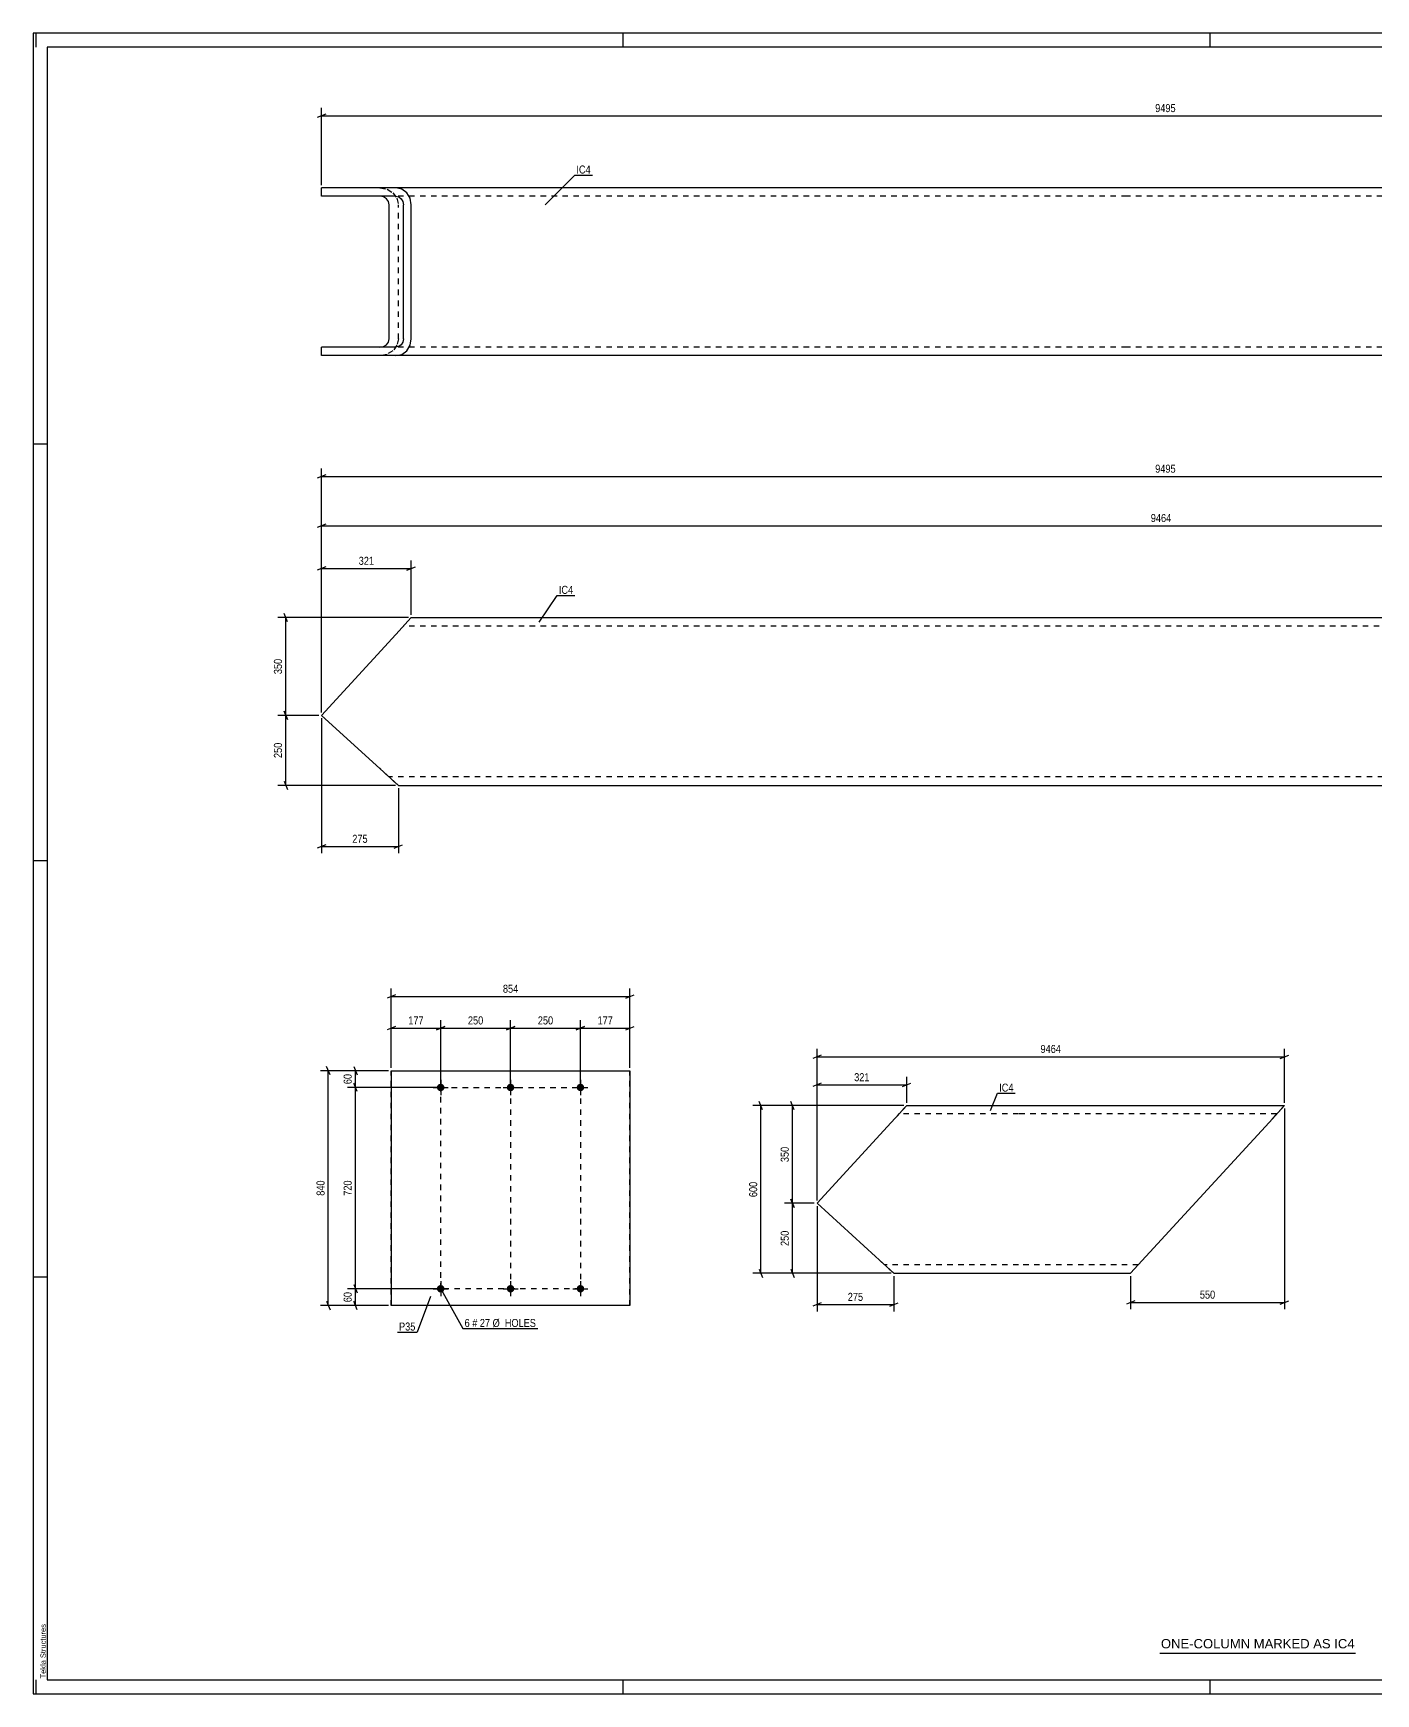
# Model space of a CAD drawing. Header units: millimetres. Extents: x 0 to 841, y 0 to 594.
# Drawn here: x 0 to 480, y 0 to 594 of the extents above; entities that cross this region are included whole.
import ezdxf

# ---------------------------------------------------------------- set-up
doc = ezdxf.new("R2010")
doc.units = ezdxf.units.MM
doc.linetypes.add('DXK_LINE_DOT2', pattern=[3.9198, 1.9599, -1.9599])
doc.styles.add('Arial', font='ARIAL.TTF', dxfattribs={"height": 0.2})
doc.styles.add('Arial Narrow', font='ARIALN.TTF', dxfattribs={"height": 0.2})

# ---------------------------------------------------------------- blocks, each defined once
blk = doc.blocks.new('Unknown-758715343-1131')
at = {"color": 5, "linetype": 'Continuous'}
for p, q in [((841, 594), (0, 594)), ((0, 594), (0, 0)), ((1, 589), (1, 594)), ((211, 589), (211, 594)), ((421, 589), (421, 594)), ((836, 589), (5, 589)), ((5, 589), (5, 5)), ((5, 447), (0, 447)), ((5, 298), (0, 298)), ((5, 149), (0, 149)), ((0, 0), (841, 0)), ((1, 0), (1, 5)), ((5, 5), (836, 5)), ((211, 0), (211, 5)), ((421, 0), (421, 5))]:
    blk.add_line(p, q, dxfattribs=at)
at = {"color": 174, "linetype": 'Continuous', "style": 'Arial'}
blk.add_text('Tekla Structures', height=1.9102, rotation=90, dxfattribs=at).set_placement((4.5, 5.5))
blk = doc.blocks.new('Part-758715343-1241 - 1222')
at = {"color": 2, "linetype": 'Continuous'}
for p, q in [((135.21, 384.95), (129.71, 378.95)), ((135.21, 384.95), (391.21, 384.95)), ((391.31, 384.95), (703.76, 384.95)), ((129.71, 378.95), (103.13, 349.99)), ((124.04, 330.95), (103.13, 349.99)), ((124.04, 330.95), (130.63, 324.95)), ((130.63, 324.95), (391.21, 324.95)), ((391.31, 324.95), (648.71, 324.95))]:
    blk.add_line(p, q, dxfattribs=at)
at = {"color": 7, "linetype": 'DXK_LINE_DOT2'}
for p, q in [((135.21, 384.95), (131.81, 381.25)), ((391.21, 381.95), (132.46, 381.95)), ((701.01, 381.95), (391.31, 381.95)), ((703.76, 384.95), (648.71, 324.95)), ((130.13, 325.41), (124.04, 330.95)), ((391.21, 327.95), (127.34, 327.95)), ((651.46, 327.95), (391.31, 327.95))]:
    blk.add_line(p, q, dxfattribs=at)
blk = doc.blocks.new('Part-758715343-1629 - 1622')
at = {"color": 2, "linetype": 'Continuous'}
for p, q in [((391.21, 538.66), (103.13, 538.66)), ((103.13, 535.66), (103.13, 538.66)), ((129.71, 535.66), (103.13, 535.66)), ((125.3, 535.43), (124.04, 535.66)), ((126.37, 534.78), (125.3, 535.43)), ((127.09, 533.81), (126.37, 534.78)), ((131.81, 538.2), (129.71, 538.66)), ((129.71, 535.66), (130.76, 535.43)), ((130.76, 535.43), (131.65, 534.78)), ((131.65, 534.78), (132.25, 533.81)), ((133.6, 536.9), (131.81, 538.2)), ((134.79, 534.96), (133.6, 536.9)), ((135.21, 532.66), (134.79, 534.96)), ((698.25, 538.66), (391.31, 538.66)), ((698.25, 538.66), (700.36, 538.2)), ((700.36, 538.2), (702.15, 536.9)), ((702.15, 536.9), (703.34, 534.96)), ((703.34, 534.96), (703.76, 532.66)), ((127.34, 532.66), (127.09, 533.81)), ((127.34, 484.66), (127.34, 532.66)), ((132.25, 533.81), (132.46, 532.66)), ((132.46, 484.66), (132.46, 532.66)), ((135.21, 484.66), (135.21, 532.66)), ((703.76, 484.66), (703.76, 532.66)), ((103.13, 478.66), (103.13, 481.66)), ((129.71, 481.66), (103.13, 481.66)), ((124.04, 481.66), (125.3, 481.89)), ((125.3, 481.89), (126.37, 482.54)), ((126.37, 482.54), (127.09, 483.51)), ((127.09, 483.51), (127.34, 484.66)), ((130.76, 481.89), (129.71, 481.66)), ((131.65, 482.54), (130.76, 481.89)), ((132.25, 483.51), (131.65, 482.54)), ((132.46, 484.66), (132.25, 483.51)), ((133.6, 480.42), (134.79, 482.36)), ((134.79, 482.36), (135.21, 484.66)), ((703.34, 482.36), (702.15, 480.42)), ((703.76, 484.66), (703.34, 482.36)), ((391.21, 478.66), (103.13, 478.66)), ((129.71, 478.66), (131.81, 479.12)), ((131.81, 479.12), (133.6, 480.42)), ((698.25, 478.66), (391.31, 478.66)), ((700.36, 479.12), (698.25, 478.66)), ((702.15, 480.42), (700.36, 479.12))]:
    blk.add_line(p, q, dxfattribs=at)
at = {"color": 7, "linetype": 'DXK_LINE_DOT2'}
for p, q in [((124.04, 538.66), (126.56, 538.2)), ((126.56, 538.2), (128.7, 536.9)), ((128.7, 536.9), (130.13, 534.96)), ((391.21, 535.66), (129.71, 535.66)), ((130.13, 534.96), (130.63, 532.66)), ((698.25, 535.66), (391.31, 535.66)), ((648.71, 532.66), (649.13, 534.96)), ((649.13, 534.96), (650.32, 536.9)), ((650.32, 536.9), (652.11, 538.2)), ((652.27, 534.78), (651.67, 533.81)), ((652.11, 538.2), (654.22, 538.66)), ((653.16, 535.43), (652.27, 534.78)), ((654.22, 535.66), (653.16, 535.43)), ((699.31, 535.43), (698.25, 535.66)), ((700.2, 534.78), (699.31, 535.43)), ((700.8, 533.81), (700.2, 534.78)), ((130.63, 484.66), (130.63, 532.66)), ((648.71, 484.66), (648.71, 532.66)), ((651.67, 533.81), (651.46, 532.66)), ((651.46, 484.66), (651.46, 532.66)), ((701.01, 532.66), (700.8, 533.81)), ((701.01, 484.66), (701.01, 532.66)), ((130.13, 482.36), (128.7, 480.42)), ((391.21, 481.66), (129.71, 481.66)), ((130.63, 484.66), (130.13, 482.36)), ((698.25, 481.66), (391.31, 481.66)), ((649.13, 482.36), (648.71, 484.66)), ((650.32, 480.42), (649.13, 482.36)), ((651.46, 484.66), (651.67, 483.51)), ((651.67, 483.51), (652.27, 482.54)), ((652.27, 482.54), (653.16, 481.89)), ((653.16, 481.89), (654.22, 481.66)), ((698.25, 481.66), (699.31, 481.89)), ((699.31, 481.89), (700.2, 482.54)), ((700.2, 482.54), (700.8, 483.51)), ((700.8, 483.51), (701.01, 484.66)), ((126.56, 479.12), (124.04, 478.66)), ((128.7, 480.42), (126.56, 479.12)), ((652.11, 479.12), (650.32, 480.42)), ((654.22, 478.66), (652.11, 479.12))]:
    blk.add_line(p, q, dxfattribs=at)
blk = doc.blocks.new('Bolt-758715343-1795 - 1761')
at = {"linetype": 'Continuous'}
for points in [[(145.76, 146.24, -1), (145.76, 143.54, -1)], [(170.76, 146.24, -1), (170.76, 143.54, -1)], [(195.76, 146.24, -1), (195.76, 143.54, -1)]]:
    blk.add_hatch(color=1, dxfattribs=at).paths.add_polyline_path(points)
at = {"color": 1, "linetype": 'Continuous'}
for p, q in [((143.06, 144.89), (148.46, 144.89)), ((145.76, 147.59), (145.76, 142.19)), ((168.06, 144.89), (173.46, 144.89)), ((170.76, 147.59), (170.76, 142.19)), ((193.06, 144.89), (198.46, 144.89)), ((195.76, 147.59), (195.76, 142.19))]:
    blk.add_line(p, q, dxfattribs=at)
blk = doc.blocks.new('Bolt-758715343-1800 - 1761')
at = {"linetype": 'Continuous'}
for points in [[(145.76, 218.24, -1), (145.76, 215.54, -1)], [(170.76, 218.24, -1), (170.76, 215.54, -1)], [(195.76, 218.24, -1), (195.76, 215.54, -1)]]:
    blk.add_hatch(color=1, dxfattribs=at).paths.add_polyline_path(points)
at = {"color": 1, "linetype": 'Continuous'}
for p, q in [((143.06, 216.89), (148.46, 216.89)), ((145.76, 219.59), (145.76, 214.19)), ((168.06, 216.89), (173.46, 216.89)), ((170.76, 219.59), (170.76, 214.19)), ((193.06, 216.89), (198.46, 216.89)), ((195.76, 219.59), (195.76, 214.19))]:
    blk.add_line(p, q, dxfattribs=at)
blk = doc.blocks.new('Part-758715343-1805 - 1761')
at = {"color": 2, "linetype": 'Continuous'}
for p, q in [((128.06, 222.89), (128.06, 138.89)), ((128.06, 222.89), (213.48, 222.89)), ((213.48, 222.89), (213.48, 138.89)), ((213.48, 138.89), (128.06, 138.89))]:
    blk.add_line(p, q, dxfattribs=at)
at = {"color": 7, "linetype": 'DXK_LINE_DOT2'}
for p, q in [((128.06, 138.89), (128.06, 222.89)), ((213.48, 138.89), (213.48, 222.89))]:
    blk.add_line(p, q, dxfattribs=at)
blk = doc.blocks.new('Part-758715343-1980 - 1974')
at = {"color": 2, "linetype": 'Continuous'}
for p, q in [((312.46, 210.4), (306.95, 204.4)), ((312.46, 210.4), (352.46, 210.4)), ((352.56, 210.4), (447.61, 210.4)), ((447.61, 210.4), (442.1, 204.4)), ((306.95, 204.4), (280.38, 175.44)), ((442.1, 204.4), (392.56, 150.4)), ((301.29, 156.4), (280.38, 175.44)), ((301.29, 156.4), (307.88, 150.4)), ((307.88, 150.4), (352.46, 150.4)), ((352.56, 150.4), (392.56, 150.4))]:
    blk.add_line(p, q, dxfattribs=at)
at = {"color": 7, "linetype": 'DXK_LINE_DOT2'}
for p, q in [((312.46, 210.4), (309.06, 206.7)), ((447.19, 209.94), (442.1, 204.4)), ((352.46, 207.4), (309.71, 207.4)), ((444.85, 207.4), (352.56, 207.4)), ((307.38, 150.86), (301.29, 156.4)), ((352.46, 153.4), (304.58, 153.4)), ((395.31, 153.4), (352.56, 153.4))]:
    blk.add_line(p, q, dxfattribs=at)
blk = doc.blocks.new('Rectangle-758715343-1916 - 1761')
at = {"color": 1, "linetype": 'DXK_LINE_DOT2'}
blk.add_lwpolyline([(145.76, 216.89), (195.76, 216.89), (195.76, 144.89), (145.76, 144.89), (145.76, 216.89)], close=True, dxfattribs=at)
blk = doc.blocks.new('Line-758715343-1902 - 1761')
at = {"color": 1, "linetype": 'DXK_LINE_DOT2'}
blk.add_line((170.76, 216.89), (170.76, 144.89), dxfattribs=at)
blk = doc.blocks.new('StraightDimension-758715343-1362 - 1222')
at = {"color": 7, "linetype": 'Continuous'}
for p, q in [((90.92, 383.45), (89.72, 386.45)), ((134.21, 384.95), (87.47, 384.95)), ((90.32, 349.99), (90.32, 384.95)), ((89.72, 351.49), (90.92, 348.49)), ((102.13, 349.99), (87.47, 349.99))]:
    blk.add_line(p, q, dxfattribs=at)
at = {"color": 0}
blk.add_wipeout([(89.57, 370.81), (85.37, 370.81), (85.37, 364.13), (89.57, 364.13)], dxfattribs=at)
at = {"color": 3, "style": 'Arial Narrow'}
blk.add_text('350', height=2.863, rotation=90.00021, dxfattribs=at).set_placement((88.97, 364.73))
blk = doc.blocks.new('StraightDimension-758715343-1326 - 1222')
at = {"color": 7, "linetype": 'Continuous'}
for p, q in [((103.13, 348.99), (103.13, 300.65)), ((130.63, 323.95), (130.63, 300.65)), ((104.63, 303.65), (101.63, 302.45)), ((103.13, 303.05), (130.63, 303.05)), ((129.13, 302.45), (132.13, 303.65))]:
    blk.add_line(p, q, dxfattribs=at)
at = {"color": 0}
blk.add_wipeout([(120.23, 303.8), (120.23, 308), (113.54, 308), (113.54, 303.8)], dxfattribs=at)
at = {"color": 3, "style": 'Arial Narrow'}
blk.add_text('275', height=2.863, dxfattribs=at).set_placement((114.14, 304.4))
blk = doc.blocks.new('StraightDimension-758715343-1385 - 1222')
at = {"color": 7, "linetype": 'Continuous'}
for p, q in [((90.92, 348.49), (89.72, 351.49)), ((102.13, 349.99), (87.47, 349.99)), ((90.32, 324.95), (90.32, 349.99)), ((129.63, 324.95), (87.47, 324.95)), ((89.72, 326.45), (90.92, 323.45))]:
    blk.add_line(p, q, dxfattribs=at)
at = {"color": 0}
blk.add_wipeout([(89.57, 340.81), (85.37, 340.81), (85.37, 334.13), (89.57, 334.13)], dxfattribs=at)
at = {"color": 3, "style": 'Arial Narrow'}
blk.add_text('250', height=2.863, rotation=90.00021, dxfattribs=at).set_placement((88.97, 334.73))
blk = doc.blocks.new('StraightDimension-758715343-1414 - 1222')
at = {"color": 7, "linetype": 'Continuous'}
for p, q in [((104.63, 436.05), (101.63, 434.85)), ((103.13, 350.99), (103.13, 438.3)), ((103.13, 435.45), (706.91, 435.45)), ((705.41, 434.85), (708.41, 436.05)), ((706.91, 385.69), (706.91, 438.3))]:
    blk.add_line(p, q, dxfattribs=at)
at = {"color": 0}
blk.add_wipeout([(409.28, 436.2), (409.28, 440.4), (400.76, 440.4), (400.76, 436.2)], dxfattribs=at)
at = {"color": 3, "style": 'Arial Narrow'}
blk.add_text('9495', height=2.863, dxfattribs=at).set_placement((401.36, 436.8))
blk = doc.blocks.new('StraightDimension-758715343-1499 - 1222')
at = {"color": 7, "linetype": 'Continuous'}
for p, q in [((104.63, 418.39), (101.63, 417.19)), ((103.13, 350.99), (103.13, 420.64)), ((103.13, 417.79), (703.76, 417.79)), ((702.26, 417.19), (705.26, 418.39)), ((703.76, 385.95), (703.76, 420.64))]:
    blk.add_line(p, q, dxfattribs=at)
at = {"color": 0}
blk.add_wipeout([(407.7, 418.54), (407.7, 422.74), (399.19, 422.74), (399.19, 418.54)], dxfattribs=at)
at = {"color": 3, "style": 'Arial Narrow'}
blk.add_text('9464', height=2.863, dxfattribs=at).set_placement((399.79, 419.14))
blk = doc.blocks.new('StraightDimension-758715343-1550 - 1222')
at = {"color": 7, "linetype": 'Continuous'}
for p, q in [((103.13, 350.99), (103.13, 405.35)), ((135.21, 385.95), (135.21, 405.35)), ((104.63, 403.1), (101.63, 401.9)), ((103.13, 402.5), (135.21, 402.5)), ((133.71, 401.9), (136.71, 403.1))]:
    blk.add_line(p, q, dxfattribs=at)
at = {"color": 0}
blk.add_wipeout([(122.52, 403.25), (122.52, 407.45), (115.83, 407.45), (115.83, 403.25)], dxfattribs=at)
at = {"color": 3, "style": 'Arial Narrow'}
blk.add_text('321', height=2.863, dxfattribs=at).set_placement((116.43, 403.85))
blk = doc.blocks.new('StraightDimension-758715343-1634 - 1622')
at = {"color": 7, "linetype": 'Continuous'}
for p, q in [((104.63, 565.04), (101.63, 563.84)), ((103.13, 539.66), (103.13, 567.29)), ((103.13, 564.44), (706.91, 564.44)), ((705.41, 563.84), (708.41, 565.04)), ((706.91, 551.43), (706.91, 567.29))]:
    blk.add_line(p, q, dxfattribs=at)
at = {"color": 0}
blk.add_wipeout([(409.28, 565.19), (409.28, 569.39), (400.76, 569.39), (400.76, 565.19)], dxfattribs=at)
at = {"color": 3, "style": 'Arial Narrow'}
blk.add_text('9495', height=2.863, dxfattribs=at).set_placement((401.36, 565.79))
blk = doc.blocks.new('StraightDimension-758715343-1807 - 1761')
at = {"color": 7, "linetype": 'Continuous'}
for p, q in [((129.56, 250.02), (126.56, 248.82)), ((128.06, 223.89), (128.06, 252.27)), ((211.98, 248.82), (214.98, 250.02)), ((213.48, 223.89), (213.48, 252.27)), ((128.06, 249.42), (213.48, 249.42))]:
    blk.add_line(p, q, dxfattribs=at)
at = {"color": 0}
blk.add_wipeout([(174.11, 250.17), (174.11, 254.37), (167.43, 254.37), (167.43, 250.17)], dxfattribs=at)
at = {"color": 3, "style": 'Arial Narrow'}
blk.add_text('854', height=2.863, dxfattribs=at).set_placement((168.03, 250.77))
blk = doc.blocks.new('StraightDimension-758715343-1835 - 1761')
at = {"color": 7, "linetype": 'Continuous'}
for p, q in [((197.26, 238.69), (194.26, 237.49)), ((195.76, 217.89), (195.76, 240.94)), ((195.76, 238.09), (213.48, 238.09)), ((211.98, 237.49), (214.98, 238.69)), ((213.48, 223.89), (213.48, 240.94))]:
    blk.add_line(p, q, dxfattribs=at)
at = {"color": 0}
blk.add_wipeout([(207.96, 238.84), (207.96, 243.04), (201.28, 243.04), (201.28, 238.84)], dxfattribs=at)
at = {"color": 3, "style": 'Arial Narrow'}
blk.add_text('177', height=2.863, dxfattribs=at).set_placement((201.88, 239.44))
blk = doc.blocks.new('StraightDimension-758715343-1818 - 1761')
at = {"color": 7, "linetype": 'Continuous'}
for p, q in [((129.56, 238.69), (126.56, 237.49)), ((128.06, 223.89), (128.06, 240.94)), ((128.06, 238.09), (145.76, 238.09)), ((144.26, 237.49), (147.26, 238.69)), ((145.76, 217.89), (145.76, 240.94))]:
    blk.add_line(p, q, dxfattribs=at)
at = {"color": 0}
blk.add_wipeout([(140.25, 238.84), (140.25, 243.04), (133.57, 243.04), (133.57, 238.84)], dxfattribs=at)
at = {"color": 3, "style": 'Arial Narrow'}
blk.add_text('177', height=2.863, dxfattribs=at).set_placement((134.17, 239.44))
blk = doc.blocks.new('StraightDimension-758715343-1849 - 1761')
at = {"color": 7, "linetype": 'Continuous'}
for p, q in [((127.06, 222.89), (102.72, 222.89)), ((106.17, 221.39), (104.97, 224.39)), ((105.57, 138.89), (105.57, 222.89)), ((127.06, 138.89), (102.72, 138.89)), ((104.97, 140.39), (106.17, 137.39))]:
    blk.add_line(p, q, dxfattribs=at)
at = {"color": 0}
blk.add_wipeout([(104.82, 184.23), (100.62, 184.23), (100.62, 177.55), (104.82, 177.55)], dxfattribs=at)
at = {"color": 3, "style": 'Arial Narrow'}
blk.add_text('840', height=2.863, rotation=90.00021, dxfattribs=at).set_placement((104.22, 178.15))
blk = doc.blocks.new('StraightDimension-758715343-1860 - 1761')
at = {"color": 7, "linetype": 'Continuous'}
for p, q in [((144.76, 144.89), (112.41, 144.89)), ((114.66, 146.39), (115.86, 143.39)), ((115.26, 138.89), (115.26, 144.89)), ((127.06, 138.89), (112.41, 138.89)), ((115.86, 137.39), (114.66, 140.39))]:
    blk.add_line(p, q, dxfattribs=at)
at = {"color": 0}
blk.add_wipeout([(114.51, 144.32), (110.31, 144.32), (110.31, 139.46), (114.51, 139.46)], dxfattribs=at)
at = {"color": 3, "style": 'Arial Narrow'}
blk.add_text('60', height=2.863, rotation=90.00021, dxfattribs=at).set_placement((113.91, 140.06))
blk = doc.blocks.new('StraightDimension-758715343-1873 - 1761')
at = {"color": 7, "linetype": 'Continuous'}
for p, q in [((144.76, 216.89), (112.41, 216.89)), ((115.86, 215.39), (114.66, 218.39)), ((115.26, 144.89), (115.26, 216.89)), ((144.76, 144.89), (112.41, 144.89)), ((114.66, 146.39), (115.86, 143.39))]:
    blk.add_line(p, q, dxfattribs=at)
at = {"color": 0}
blk.add_wipeout([(114.51, 184.23), (110.31, 184.23), (110.31, 177.55), (114.51, 177.55)], dxfattribs=at)
at = {"color": 3, "style": 'Arial Narrow'}
blk.add_text('720', height=2.863, rotation=90.00021, dxfattribs=at).set_placement((113.91, 178.15))
blk = doc.blocks.new('StraightDimension-758715343-1889 - 1761')
at = {"color": 7, "linetype": 'Continuous'}
for p, q in [((127.06, 222.89), (112.41, 222.89)), ((114.66, 224.39), (115.86, 221.39)), ((115.26, 216.89), (115.26, 222.89)), ((144.76, 216.89), (112.41, 216.89)), ((115.86, 215.39), (114.66, 218.39))]:
    blk.add_line(p, q, dxfattribs=at)
at = {"color": 0}
blk.add_wipeout([(114.51, 222.32), (110.31, 222.32), (110.31, 217.46), (114.51, 217.46)], dxfattribs=at)
at = {"color": 3, "style": 'Arial Narrow'}
blk.add_text('60', height=2.863, rotation=90.00021, dxfattribs=at).set_placement((113.91, 218.06))
blk = doc.blocks.new('StraightDimension-758715343-2776 - 1761')
at = {"color": 7, "linetype": 'Continuous'}
for p, q in [((147.26, 238.69), (144.26, 237.49)), ((145.76, 217.89), (145.76, 240.94)), ((145.76, 238.09), (170.76, 238.09)), ((169.26, 237.49), (172.26, 238.69)), ((170.76, 217.89), (170.76, 240.94))]:
    blk.add_line(p, q, dxfattribs=at)
at = {"color": 0}
blk.add_wipeout([(161.6, 238.84), (161.6, 243.04), (154.91, 243.04), (154.91, 238.84)], dxfattribs=at)
at = {"color": 3, "style": 'Arial Narrow'}
blk.add_text('250', height=2.863, dxfattribs=at).set_placement((155.51, 239.44))
blk = doc.blocks.new('StraightDimension-758715343-2778 - 1761')
at = {"color": 7, "linetype": 'Continuous'}
for p, q in [((172.26, 238.69), (169.26, 237.49)), ((170.76, 217.89), (170.76, 240.94)), ((170.76, 238.09), (195.76, 238.09)), ((194.26, 237.49), (197.26, 238.69)), ((195.76, 217.89), (195.76, 240.94))]:
    blk.add_line(p, q, dxfattribs=at)
at = {"color": 0}
blk.add_wipeout([(186.6, 238.84), (186.6, 243.04), (179.91, 243.04), (179.91, 238.84)], dxfattribs=at)
at = {"color": 3, "style": 'Arial Narrow'}
blk.add_text('250', height=2.863, dxfattribs=at).set_placement((180.51, 239.44))
blk = doc.blocks.new('StraightDimension-758715343-2104 - 1974')
at = {"color": 7, "linetype": 'Continuous'}
for p, q in [((280.38, 174.44), (280.38, 136.8)), ((307.88, 149.4), (307.88, 136.8)), ((281.88, 139.8), (278.88, 138.6)), ((280.38, 139.2), (307.88, 139.2)), ((306.38, 138.6), (309.38, 139.8))]:
    blk.add_line(p, q, dxfattribs=at)
at = {"color": 0}
blk.add_wipeout([(297.47, 139.95), (297.47, 144.15), (290.79, 144.15), (290.79, 139.95)], dxfattribs=at)
at = {"color": 3, "style": 'Arial Narrow'}
blk.add_text('275', height=2.863, dxfattribs=at).set_placement((291.39, 140.55))
blk = doc.blocks.new('StraightDimension-758715343-2008 - 1974')
at = {"color": 7, "linetype": 'Continuous'}
for p, q in [((281.88, 228.48), (278.88, 227.28)), ((280.38, 176.44), (280.38, 230.73)), ((280.38, 227.88), (447.61, 227.88)), ((446.11, 227.28), (449.11, 228.48)), ((447.61, 211.4), (447.61, 230.73))]:
    blk.add_line(p, q, dxfattribs=at)
at = {"color": 0}
blk.add_wipeout([(368.25, 228.63), (368.25, 232.83), (359.74, 232.83), (359.74, 228.63)], dxfattribs=at)
at = {"color": 3, "style": 'Arial Narrow'}
blk.add_text('9464', height=2.863, dxfattribs=at).set_placement((360.34, 229.23))
blk = doc.blocks.new('StraightDimension-758715343-2077 - 1974')
at = {"color": 7, "linetype": 'Continuous'}
for p, q in [((280.38, 176.44), (280.38, 220.63)), ((312.46, 211.4), (312.46, 220.63)), ((281.88, 218.38), (278.88, 217.18)), ((280.38, 217.78), (312.46, 217.78)), ((310.96, 217.18), (313.96, 218.38))]:
    blk.add_line(p, q, dxfattribs=at)
at = {"color": 0}
blk.add_wipeout([(299.76, 218.53), (299.76, 222.73), (293.08, 222.73), (293.08, 218.53)], dxfattribs=at)
at = {"color": 3, "style": 'Arial Narrow'}
blk.add_text('321', height=2.863, dxfattribs=at).set_placement((293.68, 219.13))
blk = doc.blocks.new('StraightDimension-758715343-1983 - 1974')
at = {"color": 7, "linetype": 'Continuous'}
for p, q in [((311.46, 210.4), (257.48, 210.4)), ((260.93, 208.9), (259.73, 211.9)), ((260.33, 150.4), (260.33, 210.4)), ((306.88, 150.4), (257.48, 150.4)), ((259.73, 151.9), (260.93, 148.9))]:
    blk.add_line(p, q, dxfattribs=at)
at = {"color": 0}
blk.add_wipeout([(259.58, 183.74), (255.38, 183.74), (255.38, 177.06), (259.58, 177.06)], dxfattribs=at)
at = {"color": 3, "style": 'Arial Narrow'}
blk.add_text('600', height=2.863, rotation=90.00021, dxfattribs=at).set_placement((258.98, 177.66))
blk = doc.blocks.new('StraightDimension-758715343-2027 - 1974')
at = {"color": 7, "linetype": 'Continuous'}
for p, q in [((279.38, 175.44), (268.77, 175.44)), ((272.22, 173.94), (271.02, 176.94)), ((271.62, 150.4), (271.62, 175.44)), ((306.88, 150.4), (268.77, 150.4)), ((271.02, 151.9), (272.22, 148.9))]:
    blk.add_line(p, q, dxfattribs=at)
at = {"color": 0}
blk.add_wipeout([(270.87, 166.26), (266.67, 166.26), (266.67, 159.58), (270.87, 159.58)], dxfattribs=at)
at = {"color": 3, "style": 'Arial Narrow'}
blk.add_text('250', height=2.863, rotation=90.00021, dxfattribs=at).set_placement((270.27, 160.18))
blk = doc.blocks.new('StraightDimension-758715343-2055 - 1974')
at = {"color": 7, "linetype": 'Continuous'}
for p, q in [((311.46, 210.4), (268.77, 210.4)), ((272.22, 208.9), (271.02, 211.9)), ((271.62, 175.44), (271.62, 210.4)), ((279.38, 175.44), (268.77, 175.44)), ((271.02, 176.94), (272.22, 173.94))]:
    blk.add_line(p, q, dxfattribs=at)
at = {"color": 0}
blk.add_wipeout([(270.87, 196.26), (266.67, 196.26), (266.67, 189.58), (270.87, 189.58)], dxfattribs=at)
at = {"color": 3, "style": 'Arial Narrow'}
blk.add_text('350', height=2.863, rotation=90.00021, dxfattribs=at).set_placement((270.27, 190.18))
blk = doc.blocks.new('StraightDimension-758715343-2130 - 1974')
at = {"color": 7, "linetype": 'Continuous'}
for p, q in [((447.61, 209.4), (447.61, 137.6)), ((392.56, 149.4), (392.56, 137.6)), ((394.06, 140.6), (391.06, 139.4)), ((392.56, 140), (447.61, 140)), ((446.11, 139.4), (449.11, 140.6))]:
    blk.add_line(p, q, dxfattribs=at)
at = {"color": 0}
blk.add_wipeout([(423.43, 140.75), (423.43, 144.95), (416.74, 144.95), (416.74, 140.75)], dxfattribs=at)
at = {"color": 3, "style": 'Arial Narrow'}
blk.add_text('550', height=2.863, dxfattribs=at).set_placement((417.34, 141.35))
blk = doc.blocks.new('Unknown-758715343-3834')
at = {"color": 7, "linetype": 'Continuous'}
blk.add_line((403, 14.5), (473, 14.5), dxfattribs=at)
at = {"color": 7, "style": 'Arial'}
blk.add_text('ONE-COLUMN MARKED AS IC4', height=3.3428, dxfattribs=at).set_placement((403.41, 16.25))
blk = doc.blocks.new('Mark-758715343-1236 - 1222')
at = {"color": 0}
blk.add_wipeout([(193.15, 393.45), (193.15, 396.45), (188.04, 396.45), (188.04, 393.45)], dxfattribs=at)
blk.add_wipeout([(193.15, 393.45), (193.15, 396.45), (188.04, 396.45), (188.04, 393.45)], dxfattribs=at)
at = {"color": 30, "linetype": 'Continuous'}
for p, q in [((181.03, 383.27), (187.44, 392.85)), ((187.44, 392.85), (193.75, 392.85))]:
    blk.add_line(p, q, dxfattribs=at)
at = {"color": 3, "style": 'Arial Narrow'}
blk.add_text('IC4', height=2.863, dxfattribs=at).set_placement((188.04, 393.45))
blk = doc.blocks.new('Mark-758715343-1625 - 1622')
at = {"color": 0}
blk.add_wipeout([(199.42, 543.81), (199.42, 546.81), (194.31, 546.81), (194.31, 543.81)], dxfattribs=at)
blk.add_wipeout([(199.42, 543.81), (199.42, 546.81), (194.31, 546.81), (194.31, 543.81)], dxfattribs=at)
at = {"color": 30, "linetype": 'Continuous'}
for p, q in [((183.1, 532.6), (193.71, 543.21)), ((193.71, 543.21), (200.02, 543.21))]:
    blk.add_line(p, q, dxfattribs=at)
at = {"color": 3, "style": 'Arial Narrow'}
blk.add_text('IC4', height=2.863, dxfattribs=at).set_placement((194.31, 543.81))
blk = doc.blocks.new('MarkSet-758715343-1963 - 1761')
at = {"color": 0}
blk.add_wipeout([(156.15, 131.21), (156.15, 134.21), (154.32, 134.21), (154.32, 131.21)], dxfattribs=at)
blk.add_wipeout([(156.15, 131.21), (156.15, 134.21), (154.32, 134.21), (154.32, 131.21)], dxfattribs=at)
at = {"color": 7, "linetype": 'Continuous'}
blk.add_line((145.93, 144.58), (153.72, 130.61), dxfattribs=at)
at = {"color": 0}
blk.add_wipeout([(158.87, 131.21), (158.87, 134.21), (157.05, 134.21), (157.05, 131.21)], dxfattribs=at)
blk.add_wipeout([(158.87, 131.21), (158.87, 134.21), (157.05, 134.21), (157.05, 131.21)], dxfattribs=at)
at = {"color": 3, "style": 'Arial Narrow'}
blk.add_text('6', height=2.86, dxfattribs=at).set_placement((154.32, 131.21))
at = {"color": 0}
blk.add_wipeout([(163.43, 131.21), (163.43, 134.21), (159.77, 134.21), (159.77, 131.21)], dxfattribs=at)
blk.add_wipeout([(163.43, 131.21), (163.43, 134.21), (159.77, 134.21), (159.77, 131.21)], dxfattribs=at)
at = {"color": 3, "style": 'Arial Narrow'}
blk.add_text('#', height=2.86, dxfattribs=at).set_placement((157.05, 131.21))
at = {"color": 0}
blk.add_wipeout([(179.86, 131.21), (179.86, 134.21), (164.33, 134.21), (164.33, 131.21)], dxfattribs=at)
blk.add_wipeout([(179.86, 131.21), (179.86, 134.21), (164.33, 134.21), (164.33, 131.21)], dxfattribs=at)
at = {"color": 7, "linetype": 'Continuous'}
blk.add_line((153.72, 130.61), (180.46, 130.61), dxfattribs=at)
at = {"color": 3, "style": 'Arial Narrow'}
for s, p in [('27', (159.77, 131.21)), ('Ø  HOLES', (164.33, 131.21))]:
    blk.add_text(s, height=2.863, dxfattribs=at).set_placement(p)
blk = doc.blocks.new('Mark-758715343-1801 - 1761')
at = {"color": 0}
blk.add_wipeout([(136.71, 129.93), (136.71, 132.93), (130.86, 132.93), (130.86, 129.93)], dxfattribs=at)
blk.add_wipeout([(136.71, 129.93), (136.71, 132.93), (130.86, 132.93), (130.86, 129.93)], dxfattribs=at)
at = {"color": 30, "linetype": 'Continuous'}
for p in [(142.07, 142.09), (130.26, 129.33)]:
    blk.add_line(p, (137.31, 129.33), dxfattribs=at)
at = {"color": 3, "style": 'Arial Narrow'}
blk.add_text('P35', height=2.863, dxfattribs=at).set_placement((130.86, 129.93))
blk = doc.blocks.new('Mark-758715343-1976 - 1974')
at = {"color": 0}
blk.add_wipeout([(350.68, 215.39), (350.68, 218.39), (345.56, 218.39), (345.56, 215.39)], dxfattribs=at)
blk.add_wipeout([(350.68, 215.39), (350.68, 218.39), (345.56, 218.39), (345.56, 215.39)], dxfattribs=at)
at = {"color": 30, "linetype": 'Continuous'}
for p, q in [((342.4, 208.63), (344.96, 214.79)), ((344.96, 214.79), (351.28, 214.79))]:
    blk.add_line(p, q, dxfattribs=at)
at = {"color": 3, "style": 'Arial Narrow'}
blk.add_text('IC4', height=2.863, dxfattribs=at).set_placement((345.56, 215.39))

msp = doc.modelspace()

# ---------------------------------------------------------------- block references
for name in ['Unknown-758715343-1131', 'Part-758715343-1629 - 1622', 'Part-758715343-1241 - 1222', 'Part-758715343-1805 - 1761', 'Bolt-758715343-1800 - 1761', 'Rectangle-758715343-1916 - 1761', 'Line-758715343-1902 - 1761', 'Part-758715343-1980 - 1974', 'Bolt-758715343-1795 - 1761', 'Unknown-758715343-3834']:
    msp.add_blockref(name, (0, 0))

# ---------------------------------------------------------------- next in the draw order: block references
for name in ['StraightDimension-758715343-1634 - 1622', 'StraightDimension-758715343-1362 - 1222', 'StraightDimension-758715343-1807 - 1761', 'StraightDimension-758715343-2104 - 1974']:
    msp.add_blockref(name, (0, 0))

# ---------------------------------------------------------------- next in the draw order: block references
for name in ['Mark-758715343-1625 - 1622', 'StraightDimension-758715343-1326 - 1222', 'StraightDimension-758715343-1818 - 1761', 'StraightDimension-758715343-1835 - 1761', 'StraightDimension-758715343-2008 - 1974']:
    msp.add_blockref(name, (0, 0))

# ---------------------------------------------------------------- next in the draw order: block references
for name in ['StraightDimension-758715343-1385 - 1222', 'StraightDimension-758715343-1849 - 1761', 'StraightDimension-758715343-2077 - 1974', 'Mark-758715343-1976 - 1974', 'StraightDimension-758715343-2130 - 1974']:
    msp.add_blockref(name, (0, 0))

# ---------------------------------------------------------------- next in the draw order: block references
for name in ['StraightDimension-758715343-1414 - 1222', 'StraightDimension-758715343-1983 - 1974', 'StraightDimension-758715343-1860 - 1761']:
    msp.add_blockref(name, (0, 0))

# ---------------------------------------------------------------- next in the draw order: block references
for name in ['StraightDimension-758715343-1499 - 1222', 'StraightDimension-758715343-1873 - 1761', 'StraightDimension-758715343-2027 - 1974']:
    msp.add_blockref(name, (0, 0))

# ---------------------------------------------------------------- next in the draw order: block references
for name in ['StraightDimension-758715343-1550 - 1222', 'Mark-758715343-1236 - 1222', 'StraightDimension-758715343-1889 - 1761', 'StraightDimension-758715343-2055 - 1974', 'MarkSet-758715343-1963 - 1761', 'Mark-758715343-1801 - 1761']:
    msp.add_blockref(name, (0, 0))

# ---------------------------------------------------------------- next in the draw order: block references
msp.add_blockref('StraightDimension-758715343-2776 - 1761', (0, 0))

# ---------------------------------------------------------------- next in the draw order: block references
msp.add_blockref('StraightDimension-758715343-2778 - 1761', (0, 0))

doc.saveas('drawing.dxf')
